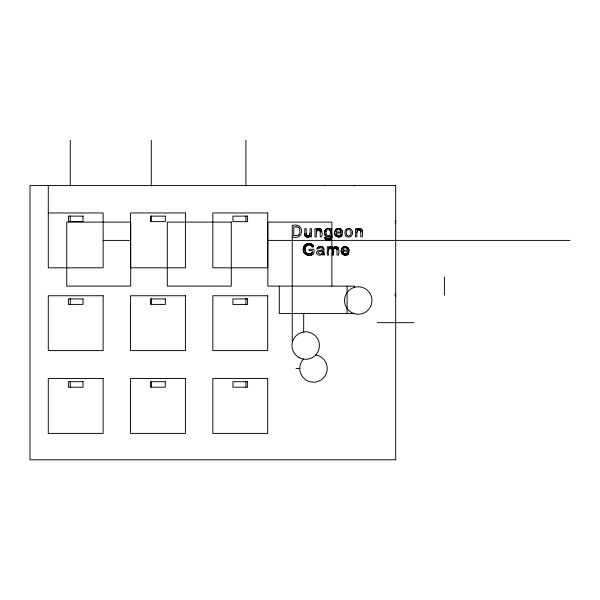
<?xml version="1.0" encoding="UTF-8"?>
<svg xmlns="http://www.w3.org/2000/svg" width="600" height="600" viewBox="0 0 600 600"><rect width="100%" height="100%" fill="white"/><g stroke="black" fill="none" stroke-linecap="round" stroke-linejoin="round"><path stroke-width="0.9" d="M324.84 237.57C324.66 239.91 327.548 240.615 329.355 240.075C334.02 238.733 330.51 231.27 331.8 228.675L330.51 228.675L330.51 229.665C325.582 224.715 321.48 236.108 327.697 236.873C330.375 236.272 331.32 235.493 329.692 238.583C327.817 240.165 326.257 237.84 324.84 237.57C325.163 242.183 333.27 240.308 331.8 235.778M338.415 249.405C338.895 246.315 334.433 245.865 333.315 247.995C332.76 246.54 330.788 246.322 329.565 247.013A2.955 2.955 0 0 0 328.53 247.98L328.538 246.825L327.293 246.825L327.293 255.038L328.68 255.038C326.032 246.57 334.957 244.665 332.168 255.038L333.562 255.038L333.668 249.292L334.358 248.228L335.572 247.845L336.96 248.88L337.035 255.038L338.415 255.038C340.05 249.795 337.808 244.2 333.165 247.688C332.265 246.263 330.015 246.353 328.92 247.5M310.065 233.077L309.195 235.47L307.965 235.875L306.78 235.522L306.225 234.315L306.188 228.675L304.8 228.675L304.822 234.615L305.355 236.145L308.01 237.053L310.215 235.68L310.215 236.888L311.46 236.888L311.46 228.675L310.065 228.675L310.035 233.798L309.315 235.38L308.04 235.868L306.832 235.56L306.188 233.228M316.35 232.403L317.25 230.07L318.532 229.695L319.695 230.085L320.22 231.315L320.243 236.888L321.638 236.888C323.355 233.385 321 224.993 316.215 229.845L316.215 228.675L314.962 228.675L314.962 236.888L316.35 236.888L316.395 231.675L316.995 230.265L319.395 229.89L320.243 231.892M328.68 250.778C327.675 248.13 332.392 246.442 332.168 249.705M356.88 232.403L357.772 230.07L359.062 229.695L360.225 230.085L360.743 231.315L360.765 236.888L362.16 236.888C363.705 233.265 361.733 225.053 356.737 229.845L356.737 228.675L355.485 228.675L355.485 236.888L356.88 236.888L356.918 231.675L357.525 230.265L359.925 229.89L360.765 231.892M312.278 247.245C310.507 241.822 302.498 246.397 305.108 251.183C305.752 254.88 313.44 254.895 312.33 250.59L309 250.59L309 249.263L313.8 249.255C316.695 257.468 302.197 256.785 303.315 249.428C302.647 244.395 309.623 241.44 312.84 245.108C314.67 247.845 311.993 247.14 310.972 245.295C309.728 244.597 308.123 244.642 306.862 245.272C301.748 248.475 307.282 257.377 312.33 252.705M348.907 251.228C350.055 246.9 342.675 244.575 341.55 249.368C339.173 254.228 347.175 257.82 348.825 252.728C347.303 251.325 346.913 254.64 345.007 254.07C344.288 254.017 343.612 253.583 343.237 252.96C341.13 249.638 347.64 252.007 348.907 251.175C349.942 246.45 342.33 244.815 341.49 249.577C339.308 254.513 347.483 257.715 348.87 252.57M333.562 250.267C332.873 247.545 337.642 246.923 337.035 249.87M342.322 233.138C343.373 228.772 336.623 226.553 335.1 230.812C332.445 235.417 339.75 239.79 342.075 235.02C341.483 232.597 340.215 236.498 338.43 235.92C337.702 235.868 337.028 235.433 336.66 234.81C334.515 231.442 341.22 234.007 342.33 232.972C343.343 227.962 335.145 226.792 334.83 231.877C333.105 236.708 341.055 239.31 342.285 234.42M313.627 246.877C312.57 241.74 303.945 242.79 303.487 247.822C301.507 253.913 309.705 257.647 313.8 253.462M316.657 252.9A2.295 2.295 0 0 1 316.868 251.91A2.302 2.302 0 0 1 317.678 250.972A3.397 3.397 0 0 1 318.683 250.515L319.05 250.433A14.73 14.73 0 0 1 319.92 250.312C322.575 251.145 323.385 247.958 320.685 247.8A4.68 4.68 0 0 0 319.972 247.815C317.498 249.862 315.532 248.692 318.765 246.93C320.197 246.517 322.013 246.397 323.22 247.417C324.45 249.195 323.528 251.572 323.85 253.59C325.028 256.41 321.502 253.267 322.793 255.038A2.993 2.993 0 0 1 322.522 254.025L321.39 254.798A3.772 3.772 0 0 1 321.03 254.955A4.327 4.327 0 0 1 319.493 255.225L317.603 254.722A2.295 2.295 0 0 1 317.093 254.212A2.085 2.085 0 0 1 316.793 253.597L316.688 252.877M316.928 249.173C317.355 245.572 324.57 245.67 323.812 249.743M340.845 234.248C340.17 237.083 335.79 235.92 336.195 233.138M347.43 252.397C346.755 255.233 342.375 254.07 342.78 251.288M309.84 234.683L309.862 234.608A1.748 1.748 0 0 1 309.315 235.38L309.315 235.38M330.39 229.522C322.868 223.995 322.755 241.425 330.382 235.815C331.53 238.53 327.053 240.548 326.19 237.772M322.095 252.968C320.707 256.26 315.653 251.843 320.13 251.445A11.34 11.34 0 0 0 322.41 250.95M330.053 238.147L330.097 238.08A1.815 1.815 0 0 1 329.572 238.68A1.65 1.65 0 0 1 329.28 238.853M310.215 235.68C308.678 238.388 304.072 236.888 304.8 233.767M316.455 229.53C318.263 227.22 322.343 228.907 321.638 231.84M356.978 229.53C358.785 227.228 362.88 228.892 362.16 231.84M298.942 234.757L300.045 231.9L299.49 228.405M328.86 247.56L329.565 247.013A2.737 2.737 0 0 1 330.435 246.697M48.285 212.962L103.14 212.962L103.14 267.817L48.285 267.817L48.285 185.535M395.153 223.567L395.692 223.567M296.13 226.89L293.745 226.89L293.745 235.553L296.168 235.553M340.86 231.998L336.278 231.998A2.393 2.393 0 0 1 340.462 230.317M292.245 236.888C304.567 240.952 304.74 221.558 292.245 225.555L292.245 341.543M103.14 240.39L130.567 240.39M267.705 240.39L570 240.39M342.855 250.147L347.445 250.147A2.993 2.993 0 0 0 346.965 248.565M395.153 293.782L395.692 293.782M354.015 313.567L279.308 313.567L279.308 286.14M377.407 322.673L413.978 322.673M296.01 368.498L299.775 368.498M307.657 235.868L307.733 235.868A2.325 2.325 0 0 0 309.195 235.47M326.618 238.642L326.663 238.68A1.028 1.028 0 0 1 326.415 238.417M306.337 234.9L306.36 234.96A1.47 1.47 0 0 0 307.312 235.792M330.24 231.09L330.495 232.5A6.728 6.728 0 0 1 330.472 233.243L330.135 234.577A2.062 2.062 0 0 1 329.85 234.998A2.138 2.138 0 0 1 326.618 235.013L326.002 233.025A7.268 7.268 0 0 1 325.987 232.635A4.973 4.973 0 0 1 326.108 231.472M323.895 254.055L324.248 255.038A3.113 3.113 0 0 1 323.895 254.055L323.812 251.595M444.405 276.96L444.405 295.245M354.63 287.288L354.63 286.14L267.862 286.103L267.862 222.105L331.86 222.105L331.86 286.103M347.1 286.14L347.1 313.567M322.403 250.92L322.403 251.43A3.577 3.577 0 0 1 322.185 252.915M303.697 313.567L303.697 331.853M245.925 140.19L245.925 186.007M245.925 215.925L245.925 221.535M245.925 298.2L245.925 304.74M245.925 381.405L245.925 387.015M151.275 140.19L151.275 186.007M151.275 215.925L151.275 221.535M151.275 298.2L151.275 304.74M151.275 381.405L151.275 387.015M70.252 140.19L70.252 186.007M70.252 215.925L70.252 221.535M70.252 298.2L70.252 304.74M70.252 381.405L70.252 387.015M315.683 354.96A13.71 13.71 0 0 1 326.332 373.305A13.71 13.71 0 0 1 306.248 380.138A13.71 13.71 0 0 1 303.495 359.108M395.153 295.575A1.462 1.462 0 0 1 395.692 296.707M395.692 220.642A1.462 1.462 0 0 1 395.153 221.782A1.942 1.373 0 0 0 395.55 220.882M324.757 185.685A1.942 1.373 -90 0 1 325.178 185.745M395.115 295.53A1.942 1.373 0 0 1 395.55 296.468M342.9 250.147A2.393 2.393 0 0 1 347.048 248.475M346.822 253.447A1.882 1.882 0 0 1 345.99 253.972M344.543 253.98A2.19 2.19 0 0 1 343.913 253.68A2.422 2.422 0 0 1 343.38 253.17M348.112 248.055A3.577 3.577 0 0 0 347.31 247.275A3.338 3.338 0 0 0 346.327 246.803M342.157 248.085A3.63 3.63 0 0 1 342.983 247.282M342.975 254.603A3.428 3.428 0 0 1 341.933 253.507M348.382 253.688A3.21 3.21 0 0 1 347.115 254.835M323.565 247.935A1.92 1.92 0 0 0 323.31 247.515A1.53 1.53 0 0 0 323.13 247.335M321.99 246.78A3.173 3.173 0 0 1 322.5 246.952M320.37 246.645A7.867 7.867 0 0 1 321.135 246.66M340.38 230.415A2.993 2.993 0 0 1 340.815 231.99M340.245 235.298A1.882 1.882 0 0 1 339.413 235.822M337.957 235.83A2.19 2.19 0 0 1 337.327 235.522A2.422 2.422 0 0 1 336.803 235.02M341.535 229.905A3.577 3.577 0 0 0 340.725 229.125A3.338 3.338 0 0 0 339.743 228.645M335.58 229.935A3.63 3.63 0 0 1 336.397 229.132M336.39 236.452A3.428 3.428 0 0 1 335.355 235.358M341.798 235.538A3.21 3.21 0 0 1 340.53 236.685M326.123 231.48A2.595 2.595 0 0 1 326.632 230.392A2.13 2.13 0 0 1 329.858 230.385M329.827 230.407A2.362 2.362 0 0 1 330.233 231.09M325.5 239.385A1.995 1.995 0 0 1 325.043 238.733M330.562 239.505A3.33 3.33 0 0 1 329.722 239.962M331.41 238.493A2.745 2.745 0 0 1 330.743 239.362M328.808 228.562A2.797 2.797 0 0 1 329.737 228.952M325.507 229.688A3.143 3.143 0 0 1 327.097 228.623M324.983 230.565A5.295 5.295 0 0 0 324.585 232.163A6.173 6.173 0 0 0 324.57 233.153M325.485 235.665A4.41 4.41 0 0 1 324.788 234.322M329.632 236.468A2.73 2.73 0 0 1 328.763 236.82M296.13 226.928A7.095 7.095 0 0 1 297.998 227.055M298.185 227.138A3.053 3.053 0 0 1 299.46 228.413M299.032 234.915A4.35 4.35 0 0 1 296.19 235.417M329.032 248.782A1.71 1.71 0 0 1 329.625 248.153A2.047 2.047 0 0 1 330.712 247.845M331.515 248.032A1.02 1.02 0 0 1 331.83 248.31M334.282 248.288A1.868 1.868 0 0 1 334.965 247.928M335.16 247.882A2.302 2.302 0 0 1 335.692 247.853M335.805 247.868A1.44 1.44 0 0 1 336.577 248.19A1.163 1.163 0 0 1 336.93 248.76M337.59 247.163A1.92 1.92 0 0 1 338.048 247.702M333.202 247.755A1.995 1.995 0 0 0 332.663 247.118A2.062 2.062 0 0 0 332.212 246.855M330.825 246.645A3.863 3.863 0 0 1 331.462 246.667M310.92 253.493A4.912 4.912 0 0 1 306.892 253.403M306.66 253.252A3.285 3.285 0 0 1 305.678 252.345M304.897 250.058A7.725 7.725 0 0 1 304.868 249.03M304.89 248.73A5.775 5.775 0 0 1 305.295 247.05A3.945 3.945 0 0 1 306.007 245.933A2.873 2.873 0 0 1 306.397 245.572M309.21 244.808A3.803 3.803 0 0 1 310.897 245.243M312.285 244.53A3.218 3.218 0 0 1 312.772 245.017M310.433 243.667A5.167 5.167 0 0 1 311.46 244.013M308.168 243.555A7.665 7.665 0 0 1 309.293 243.517M304.853 245.085A4.417 4.417 0 0 1 306 244.208M303.36 248.61A6.93 6.93 0 0 1 304.005 246.337M304.013 252.45A6.127 6.127 0 0 1 303.487 251.017M305.43 254.123A4.65 4.65 0 0 1 304.403 253.087M307.515 255.053A6.12 6.12 0 0 1 306.075 254.52M309.413 255.225A7.298 7.298 0 0 1 308.288 255.188M312.675 254.228A7.11 7.11 0 0 1 309.42 255.24M357.69 230.13A2.213 2.213 0 0 1 358.627 229.733A2.565 2.565 0 0 1 359.197 229.702M359.325 229.718A1.703 1.703 0 0 1 360.225 230.077A1.328 1.328 0 0 1 360.608 230.618M361.657 229.455A2.715 2.715 0 0 1 362.077 230.49M358.942 228.525A3.495 3.495 0 0 1 360.877 228.817M357.24 229.252A2.775 2.775 0 0 1 358.185 228.683M317.16 230.13A2.213 2.213 0 0 1 318.105 229.733A2.565 2.565 0 0 1 318.668 229.702M318.803 229.718A1.703 1.703 0 0 1 319.702 230.077A1.328 1.328 0 0 1 320.085 230.618M321.127 229.455A2.715 2.715 0 0 1 321.555 230.49M318.413 228.525A3.495 3.495 0 0 1 320.347 228.817M316.718 229.252A2.775 2.775 0 0 1 317.663 228.683M304.957 235.358A3.21 3.21 0 0 1 304.86 234.952M305.31 236.1A2.377 2.377 0 0 1 305.002 235.493M308.002 237.045A3.368 3.368 0 0 1 305.947 236.655M309.397 236.528A2.843 2.843 0 0 1 308.385 236.985M345.9 235.972A3.48 3.48 0 0 1 345.18 234.81L344.843 232.5L345.33 230.392A3.3 3.3 0 0 1 346.103 229.403M345.892 235.98A3.607 3.607 0 0 0 348.067 237.03L348.27 237.06A4.988 4.988 0 0 0 348.825 237.075C351.765 237.15 353.16 233.812 352.38 231.315A3.728 3.728 0 0 0 351.465 229.59A3.69 3.69 0 0 0 349.103 228.51M346.072 229.365A4.05 4.05 0 0 1 349.103 228.532M351.09 233.13L350.775 234.57A2.325 2.325 0 0 1 350.415 235.14A2.302 2.302 0 0 1 346.95 235.155A2.333 2.333 0 0 1 346.597 234.577L346.275 233.167A6.533 6.533 0 0 1 346.29 232.222L346.538 231.12A2.385 2.385 0 0 1 346.957 230.423A2.31 2.31 0 0 1 350.498 230.52A2.498 2.498 0 0 1 350.88 231.255L351.097 232.545A6.908 6.908 0 0 1 351.09 233.13M395.692 185.535L30 185.535L30 459.81L395.692 459.81L395.692 185.535M185.422 212.962L130.567 212.962L130.567 267.817L185.422 267.817L185.422 212.962M267.705 212.962L212.85 212.962L212.85 267.817L267.705 267.817L267.705 212.962M83.025 216.135L68.4 216.135L68.4 221.618L83.025 221.618L83.025 216.135M165.308 216.135L150.683 216.135L150.683 221.618L165.308 221.618L165.308 216.135M247.59 216.135L232.958 216.135L232.958 221.618L247.59 221.618L247.59 216.135M130.725 222.105L66.735 222.105L66.735 286.103L130.725 286.103L130.725 222.105M231.292 222.105L167.295 222.105L167.295 286.103L231.292 286.103L231.292 222.105M103.14 295.755L48.285 295.755L48.285 350.603L103.14 350.603L103.14 295.755M185.422 295.755L130.567 295.755L130.567 350.603L185.422 350.603L185.422 295.755M267.705 295.755L212.85 295.755L212.85 350.603L267.705 350.603L267.705 295.755M83.025 298.92L68.4 298.92L68.4 304.41L83.025 304.41L83.025 298.92M165.308 298.92L150.683 298.92L150.683 304.41L165.308 304.41L165.308 298.92M247.59 298.92L232.958 298.92L232.958 304.41L247.59 304.41L247.59 298.92M103.14 378.54L48.285 378.54L48.285 433.395L103.14 433.395L103.14 378.54M185.422 378.54L130.567 378.54L130.567 433.395L185.422 433.395L185.422 378.54M267.705 378.54L212.85 378.54L212.85 433.395L267.705 433.395L267.705 378.54M83.025 381.712L68.4 381.712L68.4 387.195L83.025 387.195L83.025 381.712M165.308 381.712L150.683 381.712L150.683 387.195L165.308 387.195L165.308 381.712M247.59 381.712L232.958 381.712L232.958 387.195L247.59 387.195L247.59 381.712M351.382 312.397A13.71 13.71 0 0 0 371.947 300.517A13.71 13.71 0 0 0 351.382 288.645A13.71 13.71 0 0 0 351.382 312.397M298.83 357.442A13.71 13.71 0 0 0 319.403 345.57A13.71 13.71 0 0 0 298.83 333.69A13.71 13.71 0 0 0 298.83 357.442M354.63 185.685A1.942 1.373 90 0 0 354.21 185.745A1.942 1.373 -90 0 1 354.63 185.685"/></g></svg>
